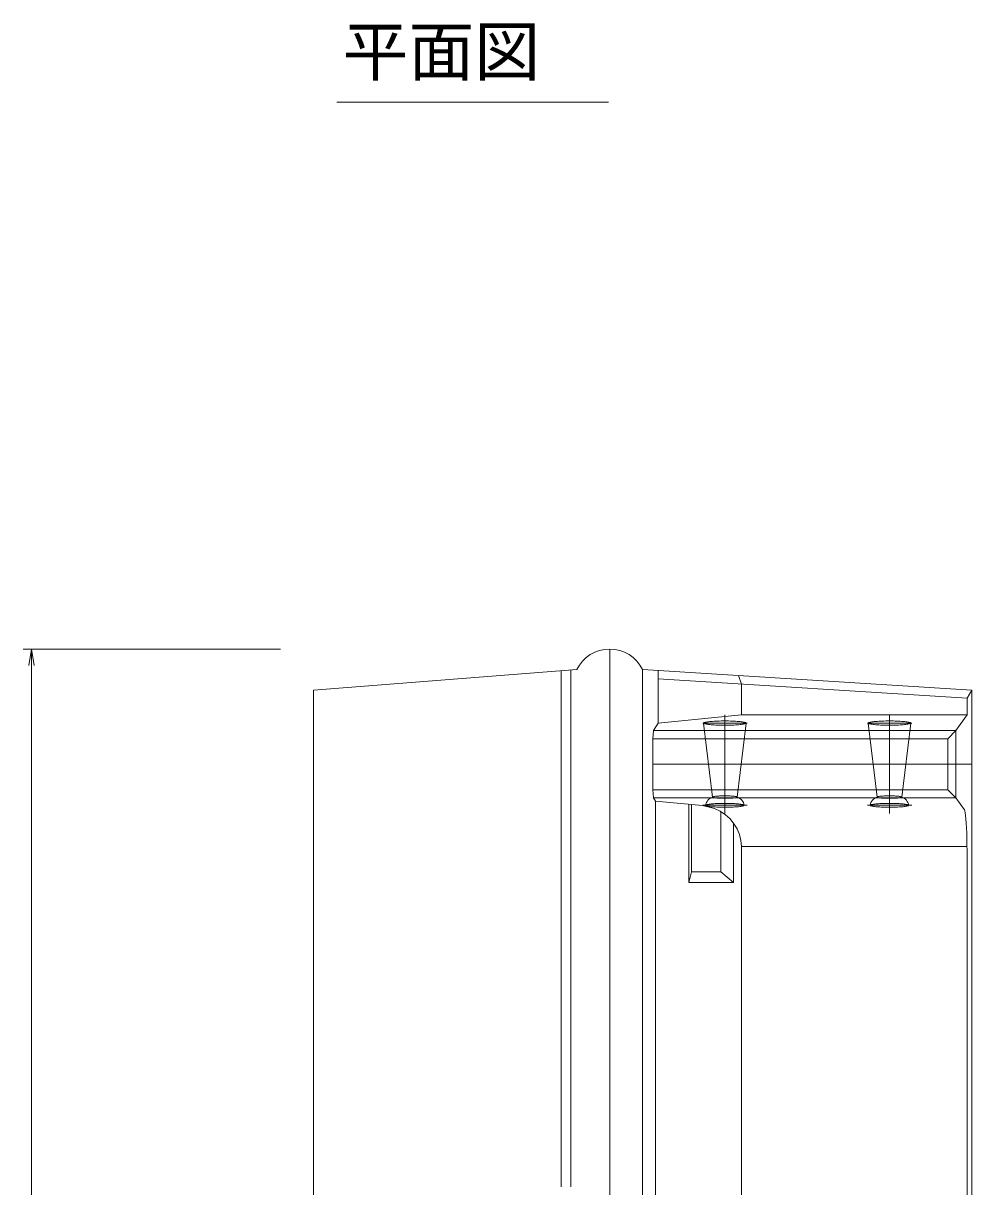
# Model space of a CAD drawing. Units: millimetres on the paper. Extents: x 0 to 841, y 0 to 594.
# Drawn here: x 671.6 to 729.2, y 330.3 to 401.1 of the extents above; entities that cross this region are included whole.
import ezdxf
from ezdxf.enums import TextEntityAlignment as Align

# ---------------------------------------------------------------- set-up
doc = ezdxf.new("R2010")
doc.units = ezdxf.units.MM
for name, color, linetype, lineweight in [('D-STR-DIM（寸法）', 7, 'Continuous', 18), ('D-STR-HTXT（旗揚げ）', 7, 'Continuous', 18), ('D-STR-STRn（構造物）', 7, 'Continuous', 18), ('D-STR（構造物外形線）', 1, 'Continuous', 18)]:
    doc.layers.add(name, color=color, linetype=linetype, lineweight=lineweight)
doc.layers.add('D-TTL-TXT（文字）', color=7, linetype='Continuous')
doc.styles.add('ＭＳ ゴシック', font='')
doc.styles.get('ＭＳ ゴシック').set_extended_font_data('MS Gothic')

msp = doc.modelspace()

# ---------------------------------------------------------------- linework, layer by layer
at = {"layer": 'D-STR-DIM（寸法）'}
for p, q in [((687.211, 363.021), (671.576, 363.021)), ((671.909, 362.021), (672.076, 363.021)), ((672.076, 363.021), (672.243, 362.021)), ((672.076, 363.021), (672.076, 362.021)), ((672.076, 264.021), (672.076, 362.021))]:
    msp.add_line(p, q, dxfattribs=at)
at = {"layer": 'D-STR-HTXT（旗揚げ）'}
msp.add_line((690.632, 396.28), (707.14, 396.28), dxfattribs=at)
at = {"layer": 'D-STR-STRn（構造物）'}
for p, q in [((714.211, 353.021), (714.211, 359.021)), ((724.211, 353.021), (724.211, 359.021)), ((709.836, 356.021), (729.211, 356.021))]:
    msp.add_line(p, q, dxfattribs=at)
at = {"layer": 'D-STR（構造物外形線）'}
for p, q in [((707.211, 363.021), (707.211, 263.021)), ((705.211, 361.771), (689.211, 360.521)), ((704.261, 361.697), (704.261, 330.329)), ((704.848, 361.743), (704.848, 330.329)), ((709.211, 361.771), (729.211, 360.521)), ((709.211, 361.771), (709.211, 264.271)), ((710.148, 358.522), (710.148, 361.713)), ((728.925, 360.038), (710.148, 361.212)), ((715.211, 360.88), (715.031, 361.408)), ((715.211, 359.021), (715.211, 360.88)), ((689.211, 360.521), (689.211, 265.521)), ((728.925, 360.038), (729.211, 360.521)), ((729.211, 360.521), (729.211, 265.521)), ((728.925, 359.021), (728.925, 360.038)), ((715.211, 359.021), (710.148, 358.522)), ((715.211, 359.021), (728.925, 359.021)), ((728.243, 358.066), (728.925, 359.021)), ((709.836, 357.571), (709.864, 358.066)), ((709.864, 358.066), (710.148, 358.522)), ((709.864, 358.066), (728.243, 358.066)), ((712.877, 358.521), (715.575, 358.521)), ((712.911, 358.521), (712.916, 358.533)), ((712.911, 358.521), (713.464, 354.015)), ((712.916, 358.51), (712.911, 358.521)), ((712.916, 358.533), (712.931, 358.544)), ((712.931, 358.499), (712.916, 358.51)), ((712.931, 358.544), (712.955, 358.555)), ((712.955, 358.488), (712.931, 358.499)), ((712.955, 358.555), (712.989, 358.566)), ((712.989, 358.477), (712.955, 358.488)), ((712.989, 358.566), (713.033, 358.576)), ((713.033, 358.467), (712.989, 358.477)), ((713.033, 358.576), (713.085, 358.586)), ((713.085, 358.457), (713.033, 358.467)), ((713.085, 358.586), (713.146, 358.596)), ((713.146, 358.447), (713.085, 358.457)), ((713.146, 358.596), (713.215, 358.605)), ((713.215, 358.438), (713.146, 358.447)), ((713.215, 358.605), (713.292, 358.613)), ((713.292, 358.43), (713.215, 358.438)), ((713.292, 358.613), (713.375, 358.62)), ((713.375, 358.422), (713.292, 358.43)), ((713.375, 358.62), (713.465, 358.627)), ((713.465, 358.415), (713.375, 358.422)), ((713.465, 358.627), (713.561, 358.633)), ((713.561, 358.409), (713.465, 358.415)), ((713.561, 358.633), (713.661, 358.639)), ((713.661, 358.404), (713.561, 358.409)), ((713.661, 358.639), (713.766, 358.643)), ((713.766, 358.4), (713.661, 358.404)), ((713.766, 358.643), (713.874, 358.646)), ((713.874, 358.396), (713.766, 358.4)), ((713.874, 358.646), (713.985, 358.649)), ((713.985, 358.394), (713.874, 358.396)), ((713.985, 358.649), (714.098, 358.65)), ((714.098, 358.393), (713.985, 358.394)), ((714.098, 358.65), (714.211, 358.651)), ((714.211, 358.392), (714.098, 358.393)), ((714.211, 358.651), (714.324, 358.65)), ((714.324, 358.393), (714.211, 358.392)), ((714.324, 358.65), (714.437, 358.649)), ((714.437, 358.394), (714.324, 358.393)), ((714.437, 358.649), (714.547, 358.646)), ((714.547, 358.396), (714.437, 358.394)), ((714.547, 358.646), (714.655, 358.643)), ((714.655, 358.4), (714.547, 358.396)), ((714.655, 358.643), (714.76, 358.639)), ((714.76, 358.404), (714.655, 358.4)), ((714.76, 358.639), (714.861, 358.633)), ((714.861, 358.409), (714.76, 358.404)), ((714.861, 358.633), (714.956, 358.627)), ((714.956, 358.415), (714.861, 358.409)), ((714.956, 358.627), (715.046, 358.62)), ((715.046, 358.422), (714.956, 358.415)), ((715.511, 358.521), (714.958, 354.015)), ((715.046, 358.62), (715.13, 358.613)), ((715.13, 358.43), (715.046, 358.422)), ((715.13, 358.613), (715.207, 358.605)), ((715.207, 358.438), (715.13, 358.43)), ((715.207, 358.605), (715.276, 358.596)), ((715.276, 358.447), (715.207, 358.438)), ((715.276, 358.596), (715.337, 358.586)), ((715.337, 358.457), (715.276, 358.447)), ((715.337, 358.586), (715.389, 358.576)), ((715.389, 358.467), (715.337, 358.457)), ((715.389, 358.576), (715.432, 358.566)), ((715.432, 358.477), (715.389, 358.467)), ((715.432, 358.566), (715.467, 358.555)), ((715.467, 358.488), (715.432, 358.477)), ((715.467, 358.555), (715.491, 358.544)), ((715.491, 358.499), (715.467, 358.488)), ((715.491, 358.544), (715.506, 358.533)), ((715.506, 358.51), (715.491, 358.499)), ((715.506, 358.533), (715.511, 358.521)), ((715.511, 358.521), (715.506, 358.51)), ((722.877, 358.521), (725.575, 358.521)), ((722.911, 358.521), (722.916, 358.533)), ((722.911, 358.521), (723.464, 354.015)), ((722.916, 358.51), (722.911, 358.521)), ((722.916, 358.533), (722.931, 358.544)), ((722.931, 358.499), (722.916, 358.51)), ((722.931, 358.544), (722.955, 358.555)), ((722.955, 358.488), (722.931, 358.499)), ((722.955, 358.555), (722.989, 358.566)), ((722.989, 358.477), (722.955, 358.488)), ((722.989, 358.566), (723.033, 358.576)), ((723.033, 358.467), (722.989, 358.477)), ((723.033, 358.576), (723.085, 358.586)), ((723.085, 358.457), (723.033, 358.467)), ((723.085, 358.586), (723.146, 358.596)), ((723.146, 358.447), (723.085, 358.457)), ((723.146, 358.596), (723.215, 358.605)), ((723.215, 358.438), (723.146, 358.447)), ((723.215, 358.605), (723.292, 358.613)), ((723.292, 358.43), (723.215, 358.438)), ((723.292, 358.613), (723.375, 358.62)), ((723.375, 358.422), (723.292, 358.43)), ((723.375, 358.62), (723.465, 358.627)), ((723.465, 358.415), (723.375, 358.422)), ((723.465, 358.627), (723.561, 358.633)), ((723.561, 358.409), (723.465, 358.415)), ((723.561, 358.633), (723.661, 358.639)), ((723.661, 358.404), (723.561, 358.409)), ((723.661, 358.639), (723.766, 358.643)), ((723.766, 358.4), (723.661, 358.404)), ((723.766, 358.643), (723.874, 358.646)), ((723.874, 358.396), (723.766, 358.4)), ((723.874, 358.646), (723.985, 358.649)), ((723.985, 358.394), (723.874, 358.396)), ((723.985, 358.649), (724.098, 358.65)), ((724.098, 358.393), (723.985, 358.394)), ((724.098, 358.65), (724.211, 358.651)), ((724.211, 358.392), (724.098, 358.393)), ((724.211, 358.651), (724.324, 358.65)), ((724.324, 358.393), (724.211, 358.392)), ((724.324, 358.65), (724.437, 358.649)), ((724.437, 358.394), (724.324, 358.393)), ((724.437, 358.649), (724.547, 358.646)), ((724.547, 358.396), (724.437, 358.394)), ((724.547, 358.646), (724.655, 358.643)), ((724.655, 358.4), (724.547, 358.396)), ((724.655, 358.643), (724.76, 358.639)), ((724.76, 358.404), (724.655, 358.4)), ((724.76, 358.639), (724.861, 358.633)), ((724.861, 358.409), (724.76, 358.404)), ((724.861, 358.633), (724.956, 358.627)), ((724.956, 358.415), (724.861, 358.409)), ((724.956, 358.627), (725.046, 358.62)), ((725.046, 358.422), (724.956, 358.415)), ((725.511, 358.521), (724.958, 354.015)), ((725.046, 358.62), (725.13, 358.613)), ((725.13, 358.43), (725.046, 358.422)), ((725.13, 358.613), (725.207, 358.605)), ((725.207, 358.438), (725.13, 358.43)), ((725.207, 358.605), (725.276, 358.596)), ((725.276, 358.447), (725.207, 358.438)), ((725.276, 358.596), (725.337, 358.586)), ((725.337, 358.457), (725.276, 358.447)), ((725.337, 358.586), (725.389, 358.576)), ((725.389, 358.467), (725.337, 358.457)), ((725.389, 358.576), (725.432, 358.566)), ((725.432, 358.477), (725.389, 358.467)), ((725.432, 358.566), (725.467, 358.555)), ((725.467, 358.488), (725.432, 358.477)), ((725.467, 358.555), (725.491, 358.544)), ((725.491, 358.499), (725.467, 358.488)), ((725.491, 358.544), (725.506, 358.533)), ((725.506, 358.51), (725.491, 358.499)), ((725.506, 358.533), (725.511, 358.521)), ((725.511, 358.521), (725.506, 358.51)), ((728.243, 358.066), (727.761, 357.571)), ((728.243, 358.066), (728.243, 353.976)), ((709.836, 357.571), (727.761, 357.571)), ((709.836, 357.571), (709.836, 354.471)), ((727.761, 357.571), (727.761, 354.471)), ((709.836, 354.471), (709.864, 353.976)), ((709.836, 354.471), (727.761, 354.471)), ((727.761, 354.471), (728.243, 353.976)), ((709.864, 353.976), (709.992, 353.771)), ((709.864, 353.976), (728.243, 353.976)), ((712.847, 353.506), (709.992, 353.771)), ((709.992, 272.271), (709.992, 353.771)), ((713.461, 354.021), (713.464, 354.028)), ((713.464, 354.015), (713.461, 354.021)), ((713.464, 354.028), (713.472, 354.034)), ((713.472, 354.008), (713.464, 354.015)), ((713.472, 354.034), (713.486, 354.041)), ((713.486, 354.002), (713.472, 354.008)), ((713.486, 354.041), (713.506, 354.047)), ((713.506, 353.996), (713.486, 354.002)), ((713.506, 354.047), (713.531, 354.053)), ((713.531, 353.99), (713.506, 353.996)), ((713.531, 354.053), (713.561, 354.059)), ((713.561, 353.984), (713.531, 353.99)), ((713.561, 354.059), (713.596, 354.064)), ((713.596, 353.979), (713.561, 353.984)), ((713.596, 354.064), (713.636, 354.069)), ((713.636, 353.973), (713.596, 353.979)), ((713.636, 354.069), (713.681, 354.074)), ((713.681, 353.969), (713.636, 353.973)), ((713.681, 354.074), (713.729, 354.079)), ((713.729, 353.964), (713.681, 353.969)), ((713.729, 354.079), (713.781, 354.083)), ((713.781, 353.96), (713.729, 353.964)), ((713.781, 354.083), (713.836, 354.086)), ((713.836, 353.957), (713.781, 353.96)), ((713.836, 354.086), (713.894, 354.089)), ((713.894, 353.954), (713.836, 353.957)), ((713.894, 354.089), (713.954, 354.092)), ((713.954, 353.951), (713.894, 353.954)), ((713.954, 354.092), (714.017, 354.093)), ((714.017, 353.949), (713.954, 353.951)), ((714.017, 354.093), (714.081, 354.095)), ((714.081, 353.948), (714.017, 353.949)), ((714.081, 354.095), (714.145, 354.096)), ((714.145, 353.947), (714.081, 353.948)), ((714.145, 354.096), (714.211, 354.096)), ((714.211, 353.947), (714.145, 353.947)), ((714.211, 354.096), (714.276, 354.096)), ((714.276, 353.947), (714.211, 353.947)), ((714.276, 354.096), (714.341, 354.095)), ((714.341, 353.948), (714.276, 353.947)), ((714.341, 354.095), (714.405, 354.093)), ((714.405, 353.949), (714.341, 353.948)), ((714.405, 354.093), (714.467, 354.092)), ((714.467, 353.951), (714.405, 353.949)), ((714.467, 354.092), (714.528, 354.089)), ((714.528, 353.954), (714.467, 353.951)), ((714.528, 354.089), (714.586, 354.086)), ((714.586, 353.957), (714.528, 353.954)), ((714.586, 354.086), (714.641, 354.083)), ((714.641, 353.96), (714.586, 353.957)), ((714.641, 354.083), (714.693, 354.079)), ((714.693, 353.964), (714.641, 353.96)), ((714.693, 354.079), (714.741, 354.074)), ((714.741, 353.969), (714.693, 353.964)), ((714.741, 354.074), (714.785, 354.069)), ((714.785, 353.973), (714.741, 353.969)), ((714.785, 354.069), (714.825, 354.064)), ((714.825, 353.979), (714.785, 353.973)), ((714.825, 354.064), (714.86, 354.059)), ((714.86, 353.984), (714.825, 353.979)), ((714.86, 354.059), (714.891, 354.053)), ((714.891, 353.99), (714.86, 353.984)), ((714.891, 354.053), (714.916, 354.047)), ((714.916, 353.996), (714.891, 353.99)), ((714.916, 354.047), (714.935, 354.041)), ((714.935, 354.002), (714.916, 353.996)), ((714.935, 354.041), (714.949, 354.034)), ((714.949, 354.008), (714.935, 354.002)), ((714.949, 354.034), (714.958, 354.028)), ((714.958, 354.015), (714.949, 354.008)), ((714.958, 354.028), (714.961, 354.021)), ((714.961, 354.021), (714.958, 354.015)), ((723.461, 354.021), (723.464, 354.028)), ((723.464, 354.015), (723.461, 354.021)), ((723.464, 354.028), (723.472, 354.034)), ((723.472, 354.008), (723.464, 354.015)), ((723.472, 354.034), (723.486, 354.041)), ((723.486, 354.002), (723.472, 354.008)), ((723.486, 354.041), (723.506, 354.047)), ((723.506, 353.996), (723.486, 354.002)), ((723.506, 354.047), (723.531, 354.053)), ((723.531, 353.99), (723.506, 353.996)), ((723.531, 354.053), (723.561, 354.059)), ((723.561, 353.984), (723.531, 353.99)), ((723.561, 354.059), (723.596, 354.064)), ((723.596, 353.979), (723.561, 353.984)), ((723.596, 354.064), (723.636, 354.069)), ((723.636, 353.973), (723.596, 353.979)), ((723.636, 354.069), (723.681, 354.074)), ((723.681, 353.969), (723.636, 353.973)), ((723.681, 354.074), (723.729, 354.079)), ((723.729, 353.964), (723.681, 353.969)), ((723.729, 354.079), (723.781, 354.083)), ((723.781, 353.96), (723.729, 353.964)), ((723.781, 354.083), (723.836, 354.086)), ((723.836, 353.957), (723.781, 353.96)), ((723.836, 354.086), (723.894, 354.089)), ((723.894, 353.954), (723.836, 353.957)), ((723.894, 354.089), (723.954, 354.092)), ((723.954, 353.951), (723.894, 353.954)), ((723.954, 354.092), (724.017, 354.093)), ((724.017, 353.949), (723.954, 353.951)), ((724.017, 354.093), (724.081, 354.095)), ((724.081, 353.948), (724.017, 353.949)), ((724.081, 354.095), (724.145, 354.096)), ((724.145, 353.947), (724.081, 353.948)), ((724.145, 354.096), (724.211, 354.096)), ((724.211, 353.947), (724.145, 353.947)), ((724.211, 354.096), (724.276, 354.096)), ((724.276, 353.947), (724.211, 353.947)), ((724.276, 354.096), (724.341, 354.095)), ((724.341, 353.948), (724.276, 353.947)), ((724.341, 354.095), (724.405, 354.093)), ((724.405, 353.949), (724.341, 353.948)), ((724.405, 354.093), (724.467, 354.092)), ((724.467, 353.951), (724.405, 353.949)), ((724.467, 354.092), (724.528, 354.089)), ((724.528, 353.954), (724.467, 353.951)), ((724.528, 354.089), (724.586, 354.086)), ((724.586, 353.957), (724.528, 353.954)), ((724.586, 354.086), (724.641, 354.083)), ((724.641, 353.96), (724.586, 353.957)), ((724.641, 354.083), (724.693, 354.079)), ((724.693, 353.964), (724.641, 353.96)), ((724.693, 354.079), (724.741, 354.074)), ((724.741, 353.969), (724.693, 353.964)), ((724.741, 354.074), (724.785, 354.069)), ((724.785, 353.973), (724.741, 353.969)), ((724.785, 354.069), (724.825, 354.064)), ((724.825, 353.979), (724.785, 353.973)), ((724.825, 354.064), (724.86, 354.059)), ((724.86, 353.984), (724.825, 353.979)), ((724.86, 354.059), (724.891, 354.053)), ((724.891, 353.99), (724.86, 353.984)), ((724.891, 354.053), (724.916, 354.047)), ((724.916, 353.996), (724.891, 353.99)), ((724.916, 354.047), (724.935, 354.041)), ((724.935, 354.002), (724.916, 353.996)), ((724.935, 354.041), (724.949, 354.034)), ((724.949, 354.008), (724.935, 354.002)), ((724.949, 354.034), (724.958, 354.028)), ((724.958, 354.015), (724.949, 354.008)), ((724.958, 354.028), (724.961, 354.021)), ((724.961, 354.021), (724.958, 354.015)), ((728.764, 353.246), (728.243, 353.976)), ((712.026, 353.582), (712.026, 348.822)), ((712.187, 353.567), (712.187, 349.472)), ((712.847, 353.506), (713.574, 353.326)), ((712.877, 353.521), (715.575, 353.521)), ((713.036, 353.521), (713.04, 353.532)), ((713.04, 353.511), (713.036, 353.521)), ((713.04, 353.532), (713.054, 353.542)), ((713.054, 353.501), (713.04, 353.511)), ((713.054, 353.542), (713.076, 353.552)), ((713.076, 353.491), (713.054, 353.501)), ((713.076, 353.552), (713.107, 353.561)), ((713.107, 353.481), (713.076, 353.491)), ((713.107, 353.561), (713.146, 353.571)), ((713.146, 353.472), (713.107, 353.481)), ((713.146, 353.571), (713.193, 353.58)), ((713.193, 353.463), (713.146, 353.472)), ((713.193, 353.58), (713.248, 353.588)), ((713.248, 353.454), (713.193, 353.463)), ((713.248, 353.588), (713.311, 353.597)), ((713.311, 353.446), (713.248, 353.454)), ((713.311, 353.597), (713.38, 353.604)), ((713.38, 353.439), (713.311, 353.446)), ((713.38, 353.604), (713.456, 353.611)), ((713.456, 353.432), (713.38, 353.439)), ((713.456, 353.611), (713.537, 353.617)), ((713.537, 353.426), (713.456, 353.432)), ((713.537, 353.617), (713.623, 353.623)), ((713.623, 353.42), (713.537, 353.426)), ((713.574, 353.326), (713.923, 353.161)), ((713.623, 353.623), (713.714, 353.627)), ((713.714, 353.415), (713.623, 353.42)), ((713.714, 353.627), (713.809, 353.631)), ((713.809, 353.412), (713.714, 353.415)), ((713.809, 353.631), (713.907, 353.634)), ((713.907, 353.408), (713.809, 353.412)), ((713.907, 353.634), (714.007, 353.637)), ((714.007, 353.406), (713.907, 353.408)), ((713.923, 353.161), (714.241, 352.949)), ((713.961, 353.135), (713.961, 349.472)), ((714.007, 353.637), (714.108, 353.638)), ((714.108, 353.405), (714.007, 353.406)), ((714.108, 353.638), (714.211, 353.638)), ((714.211, 353.404), (714.108, 353.405)), ((714.211, 353.638), (714.313, 353.638)), ((714.313, 353.405), (714.211, 353.404)), ((714.313, 353.638), (714.415, 353.637)), ((714.415, 353.406), (714.313, 353.405)), ((714.415, 353.637), (714.515, 353.634)), ((714.515, 353.408), (714.415, 353.406)), ((714.515, 353.634), (714.613, 353.631)), ((714.613, 353.412), (714.515, 353.408)), ((714.613, 353.631), (714.707, 353.627)), ((714.707, 353.415), (714.613, 353.412)), ((714.707, 353.627), (714.798, 353.623)), ((714.798, 353.42), (714.707, 353.415)), ((714.798, 353.623), (714.885, 353.617)), ((714.885, 353.426), (714.798, 353.42)), ((714.885, 353.617), (714.966, 353.611)), ((714.966, 353.432), (714.885, 353.426)), ((714.966, 353.611), (715.042, 353.604)), ((715.042, 353.439), (714.966, 353.432)), ((715.042, 353.604), (715.111, 353.597)), ((715.111, 353.446), (715.042, 353.439)), ((715.111, 353.597), (715.173, 353.588)), ((715.173, 353.454), (715.111, 353.446)), ((715.173, 353.588), (715.228, 353.58)), ((715.228, 353.463), (715.173, 353.454)), ((715.228, 353.58), (715.276, 353.571)), ((715.276, 353.472), (715.228, 353.463)), ((715.276, 353.571), (715.315, 353.561)), ((715.315, 353.481), (715.276, 353.472)), ((715.315, 353.561), (715.346, 353.552)), ((715.346, 353.491), (715.315, 353.481)), ((715.346, 353.552), (715.368, 353.542)), ((715.368, 353.501), (715.346, 353.491)), ((715.368, 353.542), (715.381, 353.532)), ((715.381, 353.511), (715.368, 353.501)), ((715.381, 353.532), (715.386, 353.521)), ((715.386, 353.521), (715.381, 353.511)), ((722.877, 353.521), (725.575, 353.521)), ((723.036, 353.521), (723.04, 353.532)), ((723.04, 353.511), (723.036, 353.521)), ((723.04, 353.532), (723.054, 353.542)), ((723.054, 353.501), (723.04, 353.511)), ((723.054, 353.542), (723.076, 353.552)), ((723.076, 353.491), (723.054, 353.501)), ((723.076, 353.552), (723.107, 353.561)), ((723.107, 353.481), (723.076, 353.491)), ((723.107, 353.561), (723.146, 353.571)), ((723.146, 353.472), (723.107, 353.481)), ((723.146, 353.571), (723.193, 353.58)), ((723.193, 353.463), (723.146, 353.472)), ((723.193, 353.58), (723.248, 353.588)), ((723.248, 353.454), (723.193, 353.463)), ((723.248, 353.588), (723.311, 353.597)), ((723.311, 353.446), (723.248, 353.454)), ((723.311, 353.597), (723.38, 353.604)), ((723.38, 353.439), (723.311, 353.446)), ((723.38, 353.604), (723.456, 353.611)), ((723.456, 353.432), (723.38, 353.439)), ((723.456, 353.611), (723.537, 353.617)), ((723.537, 353.426), (723.456, 353.432)), ((723.537, 353.617), (723.623, 353.623)), ((723.623, 353.42), (723.537, 353.426)), ((723.623, 353.623), (723.714, 353.627)), ((723.714, 353.415), (723.623, 353.42)), ((723.714, 353.627), (723.809, 353.631)), ((723.809, 353.412), (723.714, 353.415)), ((723.809, 353.631), (723.907, 353.634)), ((723.907, 353.408), (723.809, 353.412)), ((723.907, 353.634), (724.007, 353.637)), ((724.007, 353.406), (723.907, 353.408)), ((724.007, 353.637), (724.108, 353.638)), ((724.108, 353.405), (724.007, 353.406)), ((724.108, 353.638), (724.211, 353.638)), ((724.211, 353.404), (724.108, 353.405)), ((724.211, 353.638), (724.313, 353.638)), ((724.313, 353.405), (724.211, 353.404)), ((724.313, 353.638), (724.415, 353.637)), ((724.415, 353.406), (724.313, 353.405)), ((724.415, 353.637), (724.515, 353.634)), ((724.515, 353.408), (724.415, 353.406)), ((724.515, 353.634), (724.613, 353.631)), ((724.613, 353.412), (724.515, 353.408)), ((724.613, 353.631), (724.707, 353.627)), ((724.707, 353.415), (724.613, 353.412)), ((724.707, 353.627), (724.798, 353.623)), ((724.798, 353.42), (724.707, 353.415)), ((724.798, 353.623), (724.885, 353.617)), ((724.885, 353.426), (724.798, 353.42)), ((724.885, 353.617), (724.966, 353.611)), ((724.966, 353.432), (724.885, 353.426)), ((724.966, 353.611), (725.042, 353.604)), ((725.042, 353.439), (724.966, 353.432)), ((725.042, 353.604), (725.111, 353.597)), ((725.111, 353.446), (725.042, 353.439)), ((725.111, 353.597), (725.173, 353.588)), ((725.173, 353.454), (725.111, 353.446)), ((725.173, 353.588), (725.228, 353.58)), ((725.228, 353.463), (725.173, 353.454)), ((725.228, 353.58), (725.276, 353.571)), ((725.276, 353.472), (725.228, 353.463)), ((725.276, 353.571), (725.315, 353.561)), ((725.315, 353.481), (725.276, 353.472)), ((725.315, 353.561), (725.346, 353.552)), ((725.346, 353.491), (725.315, 353.481)), ((725.346, 353.552), (725.368, 353.542)), ((725.368, 353.501), (725.346, 353.491)), ((725.368, 353.542), (725.381, 353.532)), ((725.381, 353.511), (725.368, 353.501)), ((725.381, 353.532), (725.386, 353.521)), ((725.386, 353.521), (725.381, 353.511)), ((728.79, 353.183), (728.764, 353.246)), ((728.815, 353.067), (728.79, 353.183)), ((728.839, 352.902), (728.815, 353.067)), ((714.241, 352.949), (714.524, 352.695)), ((714.524, 352.695), (714.764, 352.405)), ((714.742, 352.432), (714.742, 348.822)), ((714.764, 352.405), (714.956, 352.085)), ((728.86, 352.69), (728.839, 352.902)), ((728.879, 352.436), (728.86, 352.69)), ((728.895, 352.146), (728.879, 352.436)), ((714.956, 352.085), (715.097, 351.743)), ((715.097, 351.743), (715.182, 351.384)), ((728.908, 351.827), (728.895, 352.146)), ((728.917, 351.484), (728.908, 351.827)), ((715.211, 351.019), (715.182, 351.384)), ((715.211, 351.019), (728.925, 351.019)), ((715.211, 275.284), (715.211, 351.019)), ((728.923, 351.125), (728.917, 351.484)), ((728.925, 350.759), (728.923, 351.125)), ((728.925, 350.759), (728.925, 275.284)), ((712.187, 349.472), (712.026, 348.822)), ((712.026, 348.822), (714.742, 348.822)), ((712.187, 349.472), (713.961, 349.472)), ((714.742, 348.822), (713.961, 349.472))]:
    msp.add_line(p, q, dxfattribs=at)
for centre, radius, start, end in [((707.211, 360.796), 2.225, 25.98923, 154.01077), ((713.66, 353.425), 0.631, 109.25981, 171.24438), ((714.762, 353.425), 0.631, 8.75562, 70.74019), ((723.66, 353.425), 0.631, 109.25981, 171.24438), ((724.762, 353.425), 0.631, 8.75562, 70.74019)]:
    msp.add_arc(centre, radius, start, end, dxfattribs=at)

# ---------------------------------------------------------------- texts
at = {"layer": 'D-TTL-TXT（文字）', "style": 'ＭＳ ゴシック'}
msp.add_text('平面図', height=2.933, dxfattribs=at).set_placement((690.983, 397.023), align=Align.BOTTOM_LEFT)

doc.saveas('drawing.dxf')
